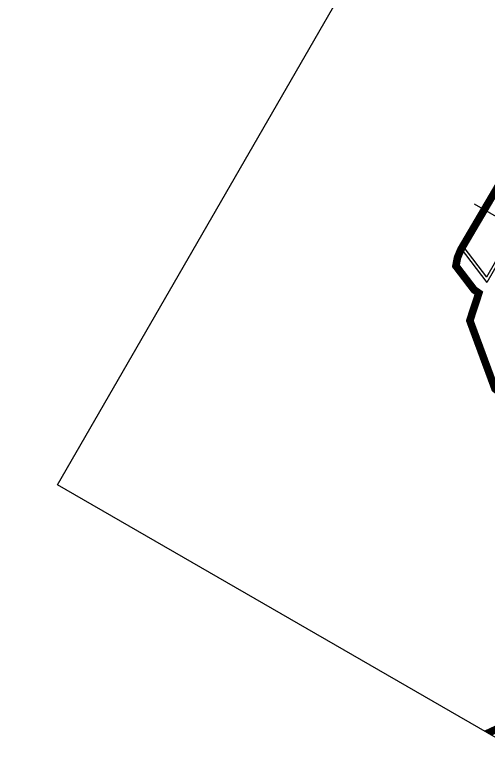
# Model space of a CAD drawing. Header units: millimetres. Extents: x 216654360 to 218309126, y 218099985 to 219647706.
# Drawn here: x 217863667 to 217894856, y 218869629 to 218918022 of the extents above; entities that cross this region are included whole.
import ezdxf
from ezdxf.xclip import XClip

# ---------------------------------------------------------------- set-up
doc = ezdxf.new("R2010")
doc.units = ezdxf.units.MM
doc.header["$LTSCALE"] = 1000
doc.header["$XCLIPFRAME"] = 0
doc.linetypes.add('DASH', pattern=[0.35, 0.25, -0.1])
doc.linetypes.add('DOTE', pattern=[2.42, 2, -0.2, 0.02, -0.2])
for name, color, linetype in [('A-ANNO-DOTE', 1, 'DOTE'), ('A-FLOR-STRS', 51, 'Continuous'), ('A-WALL', 2, 'Continuous'), ('A-WALL-MSNW', 2, 'Continuous'), ('现状植物', 3, 'Continuous')]:
    doc.layers.add(name, color=color, linetype=linetype)

# ---------------------------------------------------------------- blocks, each defined once
blk = doc.blocks.new('123sfg')
at = {"layer": 'A-FLOR-STRS', "color": 1, "linetype": 'DASH', "const_width": 0.5}
blk.add_lwpolyline([(-435.752, -1148.388), (-511.112, -1148.388), (-511.355, -1165.73), (-511.083, -1166.33), (-509.863, -1167.166), (-509.9, -1175.035), (-511.215, -1175.819), (-511.501, -1176.374), (-511.845, -1217.801), (-511.771, -1218.378), (-511.588, -1218.902), (-509.767, -1219.662), (-509.386, -1219.697), (-508.994, -1221.561), (-505.307, -1224.628), (-496.145, -1225.778), (-492.04, -1227.509), (-490.677, -1229.041), (-491.178, -1234.403), (-491.835, -1240.873), (-495.305, -1245.832), (-496.093, -1248.61), (-498.27, -1262.571), (-497.982, -1324.142)], dxfattribs=at)
blk = doc.blocks.new('123sdtrt')
at = {"layer": 'A-WALL-MSNW'}
for p, q in [((5983445, 14969), (5983102, -26392)), ((5983645, 14919), (5983304, -26260)), ((5985560, -23348), (5985560, -27215)), ((5985760, -23548), (5985760, -27517)), ((5983102, -26392), (5985760, -27517)), ((5983304, -26260), (5985560, -27215)), ((6003114, -49519), (5999649, -54470)), ((6003308, -49591), (5999833, -54557))]:
    blk.add_line(p, q, dxfattribs=at)
blk = doc.blocks.new('A$C04836B57')
blk.add_line((-101311.8, -82930.9), (-104483.1, -82930.9))
at = {"color": 3}
blk.add_lwpolyline([(0, -112663.8), (-119041.7, -112663.8), (-119041.7, 0), (0, 0)], close=True, dxfattribs=at)
blk.add_lwpolyline([(0, -112663.8), (-119041.7, -112663.8), (-119041.7, 0), (0, 0)], close=True, dxfattribs=at)
at = {"layer": 'A-ANNO-DOTE'}
ref = blk.add_blockref('123sfg', (408074.6, 1131835.7), dxfattribs=dict(at, xscale=1000, yscale=1000, zscale=1000))
XClip(ref).set_block_clipping_path([(-527.1162536906, -1244.4995262616), (-408.0745740716, -1131.8357493737)])
at = {"layer": 'A-WALL'}
ref = blk.add_blockref('123sdtrt', (-6086971.9, -59483.2), dxfattribs=at)
XClip(ref).set_block_clipping_path([(5967930.2562667066, -53180.5443578812), (6086971.9358856641, 59482.6559491576)])

msp = doc.modelspace()

# ---------------------------------------------------------------- block references
at = {"layer": '现状植物', "rotation": 330.0099772030858}
msp.add_blockref('A$C04836B57', (218025897, 218925139), dxfattribs=at)

doc.saveas('drawing.dxf')
